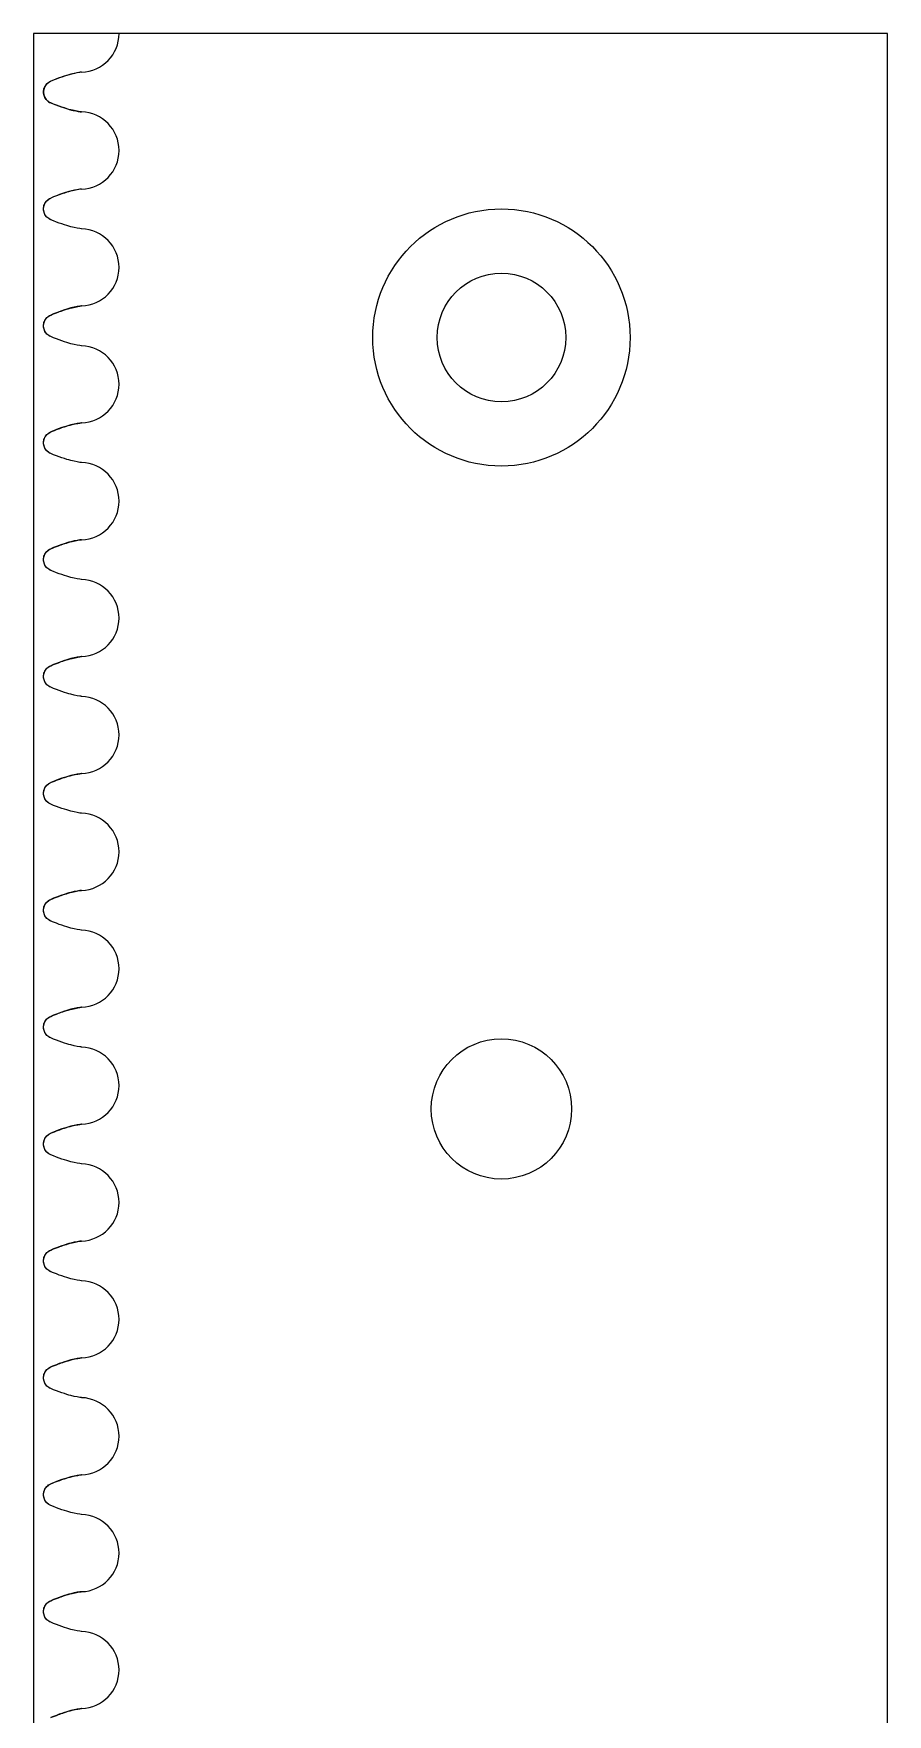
# Model space of a CAD drawing. Header units: millimetres. Extents: x -58 to 29, y -113 to 210.
# Drawn here: x -57.6 to -21.1, y 137.8 to 209.7 of the extents above; entities that cross this region are included whole.
import ezdxf

# ---------------------------------------------------------------- set-up
doc = ezdxf.new("R2010")
doc.units = ezdxf.units.MM
doc.layers.get('0').update_dxf_attribs({"linetype": 'CONTINUOUS'})

msp = doc.modelspace()

# ---------------------------------------------------------------- linework, layer by layer
for p, q in [((-53.932, 209.731), (-57.582, 209.731)), ((-57.582, 209.731), (-57.582, 51.731)), ((-21.082, 209.731), (-53.932, 209.731)), ((-21.082, 51.731), (-21.082, 209.731))]:
    msp.add_line(p, q)
msp.add_lwpolyline([(-57.582, 51.731), (-21.082, 51.731), (-21.082, 209.731), (-57.582, 209.731)], close=True)
for centre, radius in [((-37.582, 196.731), 5.5), ((-37.582, 196.731), 2.75), ((-37.582, 163.731), 3), ((-37.582, 163.731), 3)]:
    msp.add_circle(centre, radius)
for centre, start, end in [((-55.582, 209.731), 271.80106, 360), ((-55.582, 209.731), 271.80106, 360), ((-55.582, 204.731), -88.19894, 88.19894), ((-55.582, 204.731), -88.19894, 88.19894), ((-55.582, 199.731), -88.19894, 88.19894), ((-55.582, 199.731), -88.19894, 88.19894), ((-55.582, 194.731), -88.19894, 88.19894), ((-55.582, 194.731), -88.19894, 88.19894), ((-55.582, 189.731), -88.19894, 88.19894), ((-55.582, 189.731), -88.19894, 88.19894), ((-55.582, 184.731), -88.19894, 88.19894), ((-55.582, 184.731), -88.19894, 88.19894), ((-55.582, 179.731), -88.19894, 88.19894), ((-55.582, 179.731), -88.19894, 88.19894), ((-55.582, 174.731), -88.19894, 88.19894), ((-55.582, 174.731), -88.19894, 88.19894), ((-55.582, 169.731), -88.19894, 88.19894), ((-55.582, 169.731), -88.19894, 88.19894), ((-55.582, 164.731), -88.19894, 88.19894), ((-55.582, 164.731), -88.19894, 88.19894), ((-55.582, 159.731), -88.19894, 88.19894), ((-55.582, 159.731), -88.19894, 88.19894), ((-55.582, 154.731), -88.19894, 88.19894), ((-55.582, 154.731), -88.19894, 88.19894), ((-55.582, 149.731), -88.19894, 88.19894), ((-55.582, 149.731), -88.19894, 88.19894), ((-55.582, 144.731), -88.19894, 88.19894), ((-55.582, 144.731), -88.19894, 88.19894), ((-55.582, 139.731), -88.19894, 88.19894), ((-55.582, 139.731), -88.19894, 88.19894)]:
    msp.add_arc(centre, 1.65, start, end)
for points, knots in [([(-55.556, 208.08), (-55.576, 208.078), (-55.699, 208.058), (-55.949, 208.006), (-56.306, 207.921), (-56.853, 207.693)], [0, 0, 0, 0, 0.00600629, 0.00600629, 0.01122451, 0.01122451, 0.01122451, 0.01122451]), ([(-55.556, 208.08), (-55.583, 208.077), (-55.808, 208.041), (-55.986, 207.995), (-56.206, 207.937), (-56.515, 207.834), (-56.853, 207.693)], [0.1653912, 0.1653912, 0.1653912, 0.1653912, 0.3065484, 0.3065484, 0.3065484, 0.4815386, 0.4815386, 0.4815386, 0.4815386]), ([(-55.53, 208.082), (-55.535, 208.082), (-55.54, 208.082), (-55.547, 208.081), (-55.553, 208.081), (-55.556, 208.08)], [0, 0, 0, 0, 0.001351846, 0.001351846, 0.00225018, 0.00225018, 0.00225018, 0.00225018]), ([(-56.853, 207.693), (-56.913, 207.668), (-56.968, 207.631), (-57.06, 207.539), (-57.097, 207.485), (-57.147, 207.364), (-57.16, 207.3), (-57.161, 207.17), (-57.149, 207.105), (-57.1, 206.984), (-57.064, 206.929), (-56.996, 206.859), (-56.97, 206.837), (-56.914, 206.799), (-56.884, 206.783), (-56.853, 206.77)], [0, 0, 0, 0, 0.0195322, 0.0195322, 0.0390644, 0.0390644, 0.0585967, 0.0585967, 0.0781289, 0.0781289, 0.0976611, 0.0976611, 0.1077532, 0.1077532, 0.1178452, 0.1178452, 0.1178452, 0.1178452]), ([(-56.853, 206.77), (-56.913, 206.795), (-56.968, 206.832), (-57.06, 206.924), (-57.097, 206.978), (-57.147, 207.098), (-57.16, 207.163), (-57.161, 207.293), (-57.149, 207.358), (-57.1, 207.478), (-57.064, 207.533), (-56.996, 207.604), (-56.97, 207.626), (-56.914, 207.664), (-56.884, 207.68), (-56.853, 207.693)], [0, 0, 0, 0, 0.0195322, 0.0195322, 0.0390644, 0.0390644, 0.0585967, 0.0585967, 0.0781289, 0.0781289, 0.0976611, 0.0976611, 0.1077532, 0.1077532, 0.1178452, 0.1178452, 0.1178452, 0.1178452]), ([(-56.853, 206.77), (-56.711, 206.711), (-56.563, 206.653), (-56.125, 206.5), (-55.954, 206.46), (-55.738, 206.411), (-55.579, 206.385), (-55.556, 206.382)], [0.0941352, 0.0941352, 0.0941352, 0.0941352, 0.1318768, 0.1318768, 0.2006843, 0.2006843, 0.378641, 0.378641, 0.378641, 0.378641]), ([(-55.556, 206.382), (-55.583, 206.386), (-55.808, 206.422), (-55.986, 206.468), (-56.206, 206.526), (-56.515, 206.629), (-56.853, 206.77)], [0.1653912, 0.1653912, 0.1653912, 0.1653912, 0.3065484, 0.3065484, 0.3065484, 0.4815386, 0.4815386, 0.4815386, 0.4815386]), ([(-55.556, 206.382), (-55.553, 206.382), (-55.547, 206.382), (-55.54, 206.381), (-55.535, 206.381), (-55.53, 206.381)], [0, 0, 0, 0, 0.000939852, 0.000939852, 0.002354176, 0.002354176, 0.002354176, 0.002354176]), ([(-55.556, 203.08), (-55.576, 203.078), (-55.699, 203.058), (-56.177, 202.958), (-56.517, 202.842), (-56.853, 202.693)], [0, 0, 0, 0, 0.00600629, 0.00600629, 0.02142608, 0.02142608, 0.02142608, 0.02142608]), ([(-55.556, 203.08), (-55.583, 203.077), (-55.808, 203.041), (-55.986, 202.995), (-56.206, 202.937), (-56.515, 202.834), (-56.853, 202.693)], [0.1653912, 0.1653912, 0.1653912, 0.1653912, 0.3065484, 0.3065484, 0.3065484, 0.4815386, 0.4815386, 0.4815386, 0.4815386]), ([(-55.53, 203.082), (-55.535, 203.082), (-55.54, 203.082), (-55.547, 203.081), (-55.553, 203.081), (-55.556, 203.08)], [0, 0, 0, 0, 0.001351846, 0.001351846, 0.00225018, 0.00225018, 0.00225018, 0.00225018]), ([(-56.853, 201.77), (-56.913, 201.795), (-56.968, 201.832), (-57.06, 201.924), (-57.097, 201.978), (-57.147, 202.098), (-57.16, 202.163), (-57.161, 202.293), (-57.149, 202.358), (-57.1, 202.478), (-57.064, 202.533), (-56.996, 202.604), (-56.97, 202.626), (-56.914, 202.664), (-56.884, 202.68), (-56.853, 202.693)], [0, 0, 0, 0, 0.0195322, 0.0195322, 0.0390644, 0.0390644, 0.0585967, 0.0585967, 0.0781289, 0.0781289, 0.0976611, 0.0976611, 0.1077532, 0.1077532, 0.1178452, 0.1178452, 0.1178452, 0.1178452]), ([(-55.556, 201.382), (-55.583, 201.386), (-55.808, 201.422), (-55.986, 201.468), (-56.206, 201.526), (-56.515, 201.629), (-56.853, 201.77)], [0.1653912, 0.1653912, 0.1653912, 0.1653912, 0.3065484, 0.3065484, 0.3065484, 0.4815386, 0.4815386, 0.4815386, 0.4815386]), ([(-55.556, 201.382), (-55.583, 201.386), (-55.808, 201.422), (-55.986, 201.468), (-56.206, 201.526), (-56.515, 201.629), (-56.853, 201.77)], [0.1653912, 0.1653912, 0.1653912, 0.1653912, 0.3065484, 0.3065484, 0.3065484, 0.4815386, 0.4815386, 0.4815386, 0.4815386]), ([(-56.853, 197.693), (-56.746, 197.738), (-56.637, 197.78), (-56.385, 197.873), (-56.154, 197.954), (-55.771, 198.047), (-55.581, 198.077), (-55.556, 198.08)], [0.1385311, 0.1385311, 0.1385311, 0.1385311, 0.1730958, 0.1730958, 0.2179924, 0.2179924, 0.2531051, 0.2531051, 0.2531051, 0.2531051]), ([(-55.556, 198.08), (-55.583, 198.077), (-55.808, 198.041), (-55.986, 197.995), (-56.206, 197.937), (-56.515, 197.834), (-56.853, 197.693)], [0.1653912, 0.1653912, 0.1653912, 0.1653912, 0.3065484, 0.3065484, 0.3065484, 0.4815386, 0.4815386, 0.4815386, 0.4815386]), ([(-56.853, 196.77), (-56.913, 196.795), (-56.968, 196.832), (-57.06, 196.924), (-57.097, 196.978), (-57.147, 197.098), (-57.16, 197.163), (-57.161, 197.293), (-57.149, 197.358), (-57.1, 197.478), (-57.064, 197.533), (-56.996, 197.604), (-56.97, 197.626), (-56.914, 197.664), (-56.884, 197.68), (-56.853, 197.693)], [0, 0, 0, 0, 0.0195322, 0.0195322, 0.0390644, 0.0390644, 0.0585967, 0.0585967, 0.0781289, 0.0781289, 0.0976611, 0.0976611, 0.1077532, 0.1077532, 0.1178452, 0.1178452, 0.1178452, 0.1178452]), ([(-55.556, 196.382), (-55.583, 196.386), (-55.808, 196.422), (-55.986, 196.468), (-56.206, 196.526), (-56.515, 196.629), (-56.853, 196.77)], [0.1653912, 0.1653912, 0.1653912, 0.1653912, 0.3065484, 0.3065484, 0.3065484, 0.4815386, 0.4815386, 0.4815386, 0.4815386]), ([(-55.556, 196.382), (-55.583, 196.386), (-55.808, 196.422), (-55.986, 196.468), (-56.206, 196.526), (-56.515, 196.629), (-56.853, 196.77)], [0.1653912, 0.1653912, 0.1653912, 0.1653912, 0.3065484, 0.3065484, 0.3065484, 0.4815386, 0.4815386, 0.4815386, 0.4815386]), ([(-56.853, 191.77), (-56.913, 191.795), (-56.968, 191.832), (-57.06, 191.924), (-57.097, 191.978), (-57.147, 192.098), (-57.16, 192.163), (-57.161, 192.293), (-57.149, 192.358), (-57.1, 192.478), (-57.064, 192.533), (-56.996, 192.604), (-56.97, 192.626), (-56.914, 192.664), (-56.884, 192.68), (-56.853, 192.693)], [0, 0, 0, 0, 0.0195322, 0.0195322, 0.0390644, 0.0390644, 0.0585967, 0.0585967, 0.0781289, 0.0781289, 0.0976611, 0.0976611, 0.1077532, 0.1077532, 0.1178452, 0.1178452, 0.1178452, 0.1178452]), ([(-56.853, 192.693), (-56.745, 192.738), (-56.635, 192.781), (-56.383, 192.874), (-56.153, 192.955), (-55.77, 193.047), (-55.581, 193.077), (-55.556, 193.08)], [0.1376687, 0.1376687, 0.1376687, 0.1376687, 0.1726801, 0.1726801, 0.2171072, 0.2171072, 0.2517896, 0.2517896, 0.2517896, 0.2517896]), ([(-55.556, 193.08), (-55.583, 193.077), (-55.808, 193.041), (-55.986, 192.995), (-56.206, 192.937), (-56.515, 192.834), (-56.853, 192.693)], [0.1653912, 0.1653912, 0.1653912, 0.1653912, 0.3065484, 0.3065484, 0.3065484, 0.4815386, 0.4815386, 0.4815386, 0.4815386]), ([(-55.556, 191.382), (-55.583, 191.386), (-55.808, 191.422), (-55.986, 191.468), (-56.206, 191.526), (-56.515, 191.629), (-56.853, 191.77)], [0.1653912, 0.1653912, 0.1653912, 0.1653912, 0.3065484, 0.3065484, 0.3065484, 0.4815386, 0.4815386, 0.4815386, 0.4815386]), ([(-55.556, 191.382), (-55.583, 191.386), (-55.808, 191.422), (-55.986, 191.468), (-56.206, 191.526), (-56.515, 191.629), (-56.853, 191.77)], [0.1653912, 0.1653912, 0.1653912, 0.1653912, 0.3065484, 0.3065484, 0.3065484, 0.4815386, 0.4815386, 0.4815386, 0.4815386]), ([(-56.853, 186.77), (-56.913, 186.795), (-56.968, 186.832), (-57.06, 186.924), (-57.097, 186.978), (-57.147, 187.098), (-57.16, 187.163), (-57.161, 187.293), (-57.149, 187.358), (-57.1, 187.478), (-57.064, 187.533), (-56.996, 187.604), (-56.97, 187.626), (-56.914, 187.664), (-56.884, 187.68), (-56.853, 187.693)], [0, 0, 0, 0, 0.0195322, 0.0195322, 0.0390644, 0.0390644, 0.0585967, 0.0585967, 0.0781289, 0.0781289, 0.0976611, 0.0976611, 0.1077532, 0.1077532, 0.1178452, 0.1178452, 0.1178452, 0.1178452]), ([(-56.853, 187.693), (-56.745, 187.738), (-56.635, 187.781), (-56.383, 187.874), (-56.153, 187.955), (-55.77, 188.047), (-55.581, 188.077), (-55.556, 188.08)], [0.1376682, 0.1376682, 0.1376682, 0.1376682, 0.1726799, 0.1726799, 0.2171067, 0.2171067, 0.2517889, 0.2517889, 0.2517889, 0.2517889]), ([(-55.556, 188.08), (-55.583, 188.077), (-55.808, 188.041), (-55.986, 187.995), (-56.206, 187.937), (-56.515, 187.834), (-56.853, 187.693)], [0.1653912, 0.1653912, 0.1653912, 0.1653912, 0.3065484, 0.3065484, 0.3065484, 0.4815386, 0.4815386, 0.4815386, 0.4815386]), ([(-55.556, 186.382), (-55.583, 186.386), (-55.808, 186.422), (-55.986, 186.468), (-56.206, 186.526), (-56.515, 186.629), (-56.853, 186.77)], [0.1653912, 0.1653912, 0.1653912, 0.1653912, 0.3065484, 0.3065484, 0.3065484, 0.4815386, 0.4815386, 0.4815386, 0.4815386]), ([(-55.556, 186.382), (-55.583, 186.386), (-55.808, 186.422), (-55.986, 186.468), (-56.206, 186.526), (-56.515, 186.629), (-56.853, 186.77)], [0.1653912, 0.1653912, 0.1653912, 0.1653912, 0.3065484, 0.3065484, 0.3065484, 0.4815386, 0.4815386, 0.4815386, 0.4815386]), ([(-56.853, 181.77), (-56.913, 181.795), (-56.968, 181.832), (-57.06, 181.924), (-57.097, 181.978), (-57.147, 182.098), (-57.16, 182.163), (-57.161, 182.293), (-57.149, 182.358), (-57.1, 182.478), (-57.064, 182.533), (-56.996, 182.604), (-56.97, 182.626), (-56.914, 182.664), (-56.884, 182.68), (-56.853, 182.693)], [0, 0, 0, 0, 0.0195322, 0.0195322, 0.0390644, 0.0390644, 0.0585967, 0.0585967, 0.0781289, 0.0781289, 0.0976611, 0.0976611, 0.1077532, 0.1077532, 0.1178452, 0.1178452, 0.1178452, 0.1178452]), ([(-56.853, 182.693), (-56.745, 182.738), (-56.635, 182.781), (-56.383, 182.874), (-56.153, 182.955), (-55.77, 183.047), (-55.581, 183.077), (-55.556, 183.08)], [0.1376682, 0.1376682, 0.1376682, 0.1376682, 0.1726799, 0.1726799, 0.2171067, 0.2171067, 0.2517889, 0.2517889, 0.2517889, 0.2517889]), ([(-55.556, 183.08), (-55.583, 183.077), (-55.808, 183.041), (-55.986, 182.995), (-56.206, 182.937), (-56.515, 182.834), (-56.853, 182.693)], [0.1653912, 0.1653912, 0.1653912, 0.1653912, 0.3065484, 0.3065484, 0.3065484, 0.4815386, 0.4815386, 0.4815386, 0.4815386]), ([(-55.556, 181.382), (-55.583, 181.386), (-55.808, 181.422), (-55.986, 181.468), (-56.206, 181.526), (-56.515, 181.629), (-56.853, 181.77)], [0.1653912, 0.1653912, 0.1653912, 0.1653912, 0.3065484, 0.3065484, 0.3065484, 0.4815386, 0.4815386, 0.4815386, 0.4815386]), ([(-55.556, 181.382), (-55.583, 181.386), (-55.808, 181.422), (-55.986, 181.468), (-56.206, 181.526), (-56.515, 181.629), (-56.853, 181.77)], [0.1653912, 0.1653912, 0.1653912, 0.1653912, 0.3065484, 0.3065484, 0.3065484, 0.4815386, 0.4815386, 0.4815386, 0.4815386]), ([(-56.853, 176.77), (-56.913, 176.795), (-56.968, 176.832), (-57.06, 176.924), (-57.097, 176.978), (-57.147, 177.098), (-57.16, 177.163), (-57.161, 177.293), (-57.149, 177.358), (-57.1, 177.478), (-57.064, 177.533), (-56.996, 177.604), (-56.97, 177.626), (-56.914, 177.664), (-56.884, 177.68), (-56.853, 177.693)], [0, 0, 0, 0, 0.0195322, 0.0195322, 0.0390644, 0.0390644, 0.0585967, 0.0585967, 0.0781289, 0.0781289, 0.0976611, 0.0976611, 0.1077532, 0.1077532, 0.1178452, 0.1178452, 0.1178452, 0.1178452]), ([(-56.853, 177.693), (-56.745, 177.738), (-56.635, 177.781), (-56.383, 177.874), (-56.153, 177.955), (-55.77, 178.047), (-55.581, 178.077), (-55.556, 178.08)], [0.1376682, 0.1376682, 0.1376682, 0.1376682, 0.1726799, 0.1726799, 0.2171067, 0.2171067, 0.2517889, 0.2517889, 0.2517889, 0.2517889]), ([(-55.556, 178.08), (-55.583, 178.077), (-55.808, 178.041), (-55.986, 177.995), (-56.206, 177.937), (-56.515, 177.834), (-56.853, 177.693)], [0.1653912, 0.1653912, 0.1653912, 0.1653912, 0.3065484, 0.3065484, 0.3065484, 0.4815386, 0.4815386, 0.4815386, 0.4815386]), ([(-55.556, 176.382), (-55.583, 176.386), (-55.808, 176.422), (-55.986, 176.468), (-56.206, 176.526), (-56.515, 176.629), (-56.853, 176.77)], [0.1653912, 0.1653912, 0.1653912, 0.1653912, 0.3065484, 0.3065484, 0.3065484, 0.4815386, 0.4815386, 0.4815386, 0.4815386]), ([(-55.556, 176.382), (-55.583, 176.386), (-55.808, 176.422), (-55.986, 176.468), (-56.206, 176.526), (-56.515, 176.629), (-56.853, 176.77)], [0.1653912, 0.1653912, 0.1653912, 0.1653912, 0.3065484, 0.3065484, 0.3065484, 0.4815386, 0.4815386, 0.4815386, 0.4815386]), ([(-56.853, 171.77), (-56.913, 171.795), (-56.968, 171.832), (-57.06, 171.924), (-57.097, 171.978), (-57.147, 172.098), (-57.16, 172.163), (-57.161, 172.293), (-57.149, 172.358), (-57.1, 172.478), (-57.064, 172.533), (-56.996, 172.604), (-56.97, 172.626), (-56.914, 172.664), (-56.884, 172.68), (-56.853, 172.693)], [0, 0, 0, 0, 0.0195322, 0.0195322, 0.0390644, 0.0390644, 0.0585967, 0.0585967, 0.0781289, 0.0781289, 0.0976611, 0.0976611, 0.1077532, 0.1077532, 0.1178452, 0.1178452, 0.1178452, 0.1178452]), ([(-56.853, 172.693), (-56.745, 172.738), (-56.635, 172.781), (-56.383, 172.874), (-56.153, 172.955), (-55.77, 173.047), (-55.581, 173.077), (-55.556, 173.08)], [0.1376682, 0.1376682, 0.1376682, 0.1376682, 0.1726799, 0.1726799, 0.2171067, 0.2171067, 0.2517889, 0.2517889, 0.2517889, 0.2517889]), ([(-55.556, 173.08), (-55.583, 173.077), (-55.808, 173.041), (-55.986, 172.995), (-56.206, 172.937), (-56.515, 172.834), (-56.853, 172.693)], [0.1653912, 0.1653912, 0.1653912, 0.1653912, 0.3065484, 0.3065484, 0.3065484, 0.4815386, 0.4815386, 0.4815386, 0.4815386]), ([(-55.556, 171.382), (-55.583, 171.386), (-55.808, 171.422), (-55.986, 171.468), (-56.206, 171.526), (-56.515, 171.629), (-56.853, 171.77)], [0.1653912, 0.1653912, 0.1653912, 0.1653912, 0.3065484, 0.3065484, 0.3065484, 0.4815386, 0.4815386, 0.4815386, 0.4815386]), ([(-55.556, 171.382), (-55.583, 171.386), (-55.808, 171.422), (-55.986, 171.468), (-56.206, 171.526), (-56.515, 171.629), (-56.853, 171.77)], [0.1653912, 0.1653912, 0.1653912, 0.1653912, 0.3065484, 0.3065484, 0.3065484, 0.4815386, 0.4815386, 0.4815386, 0.4815386]), ([(-56.853, 166.77), (-56.913, 166.795), (-56.968, 166.832), (-57.06, 166.924), (-57.097, 166.978), (-57.147, 167.098), (-57.16, 167.163), (-57.161, 167.293), (-57.149, 167.358), (-57.1, 167.478), (-57.064, 167.533), (-56.996, 167.604), (-56.97, 167.626), (-56.914, 167.664), (-56.884, 167.68), (-56.853, 167.693)], [0, 0, 0, 0, 0.0195322, 0.0195322, 0.0390644, 0.0390644, 0.0585967, 0.0585967, 0.0781289, 0.0781289, 0.0976611, 0.0976611, 0.1077532, 0.1077532, 0.1178452, 0.1178452, 0.1178452, 0.1178452]), ([(-56.853, 167.693), (-56.745, 167.738), (-56.635, 167.781), (-56.383, 167.874), (-56.153, 167.955), (-55.77, 168.047), (-55.581, 168.077), (-55.556, 168.08)], [0.1376682, 0.1376682, 0.1376682, 0.1376682, 0.1726799, 0.1726799, 0.2171067, 0.2171067, 0.2517889, 0.2517889, 0.2517889, 0.2517889]), ([(-55.556, 168.08), (-55.583, 168.077), (-55.808, 168.041), (-55.986, 167.995), (-56.206, 167.937), (-56.515, 167.834), (-56.853, 167.693)], [0.1653912, 0.1653912, 0.1653912, 0.1653912, 0.3065484, 0.3065484, 0.3065484, 0.4815386, 0.4815386, 0.4815386, 0.4815386]), ([(-55.556, 166.382), (-55.583, 166.386), (-55.808, 166.422), (-55.986, 166.468), (-56.206, 166.526), (-56.515, 166.629), (-56.853, 166.77)], [0.1653912, 0.1653912, 0.1653912, 0.1653912, 0.3065484, 0.3065484, 0.3065484, 0.4815386, 0.4815386, 0.4815386, 0.4815386]), ([(-55.556, 166.382), (-55.583, 166.386), (-55.808, 166.422), (-55.986, 166.468), (-56.206, 166.526), (-56.515, 166.629), (-56.853, 166.77)], [0.1653912, 0.1653912, 0.1653912, 0.1653912, 0.3065484, 0.3065484, 0.3065484, 0.4815386, 0.4815386, 0.4815386, 0.4815386]), ([(-56.853, 161.77), (-56.913, 161.795), (-56.968, 161.832), (-57.06, 161.924), (-57.097, 161.978), (-57.147, 162.098), (-57.16, 162.163), (-57.161, 162.293), (-57.149, 162.358), (-57.1, 162.478), (-57.064, 162.533), (-56.996, 162.604), (-56.97, 162.626), (-56.914, 162.664), (-56.884, 162.68), (-56.853, 162.693)], [0, 0, 0, 0, 0.0195322, 0.0195322, 0.0390644, 0.0390644, 0.0585967, 0.0585967, 0.0781289, 0.0781289, 0.0976611, 0.0976611, 0.1077532, 0.1077532, 0.1178452, 0.1178452, 0.1178452, 0.1178452]), ([(-56.853, 162.693), (-56.745, 162.738), (-56.635, 162.781), (-56.383, 162.874), (-56.153, 162.955), (-55.77, 163.047), (-55.581, 163.077), (-55.556, 163.08)], [0.1376682, 0.1376682, 0.1376682, 0.1376682, 0.1726799, 0.1726799, 0.2171067, 0.2171067, 0.2517889, 0.2517889, 0.2517889, 0.2517889]), ([(-55.556, 163.08), (-55.583, 163.077), (-55.808, 163.041), (-55.986, 162.995), (-56.206, 162.937), (-56.515, 162.834), (-56.853, 162.693)], [0.1653912, 0.1653912, 0.1653912, 0.1653912, 0.3065484, 0.3065484, 0.3065484, 0.4815386, 0.4815386, 0.4815386, 0.4815386]), ([(-55.556, 161.382), (-55.583, 161.386), (-55.808, 161.422), (-55.986, 161.468), (-56.206, 161.526), (-56.515, 161.629), (-56.853, 161.77)], [0.1653912, 0.1653912, 0.1653912, 0.1653912, 0.3065484, 0.3065484, 0.3065484, 0.4815386, 0.4815386, 0.4815386, 0.4815386]), ([(-55.556, 161.382), (-55.583, 161.386), (-55.808, 161.422), (-55.986, 161.468), (-56.206, 161.526), (-56.515, 161.629), (-56.853, 161.77)], [0.1653912, 0.1653912, 0.1653912, 0.1653912, 0.3065484, 0.3065484, 0.3065484, 0.4815386, 0.4815386, 0.4815386, 0.4815386]), ([(-56.853, 156.77), (-56.913, 156.795), (-56.968, 156.832), (-57.06, 156.924), (-57.097, 156.978), (-57.147, 157.098), (-57.16, 157.163), (-57.161, 157.293), (-57.149, 157.358), (-57.1, 157.478), (-57.064, 157.533), (-56.996, 157.604), (-56.97, 157.626), (-56.914, 157.664), (-56.884, 157.68), (-56.853, 157.693)], [0, 0, 0, 0, 0.0195322, 0.0195322, 0.0390644, 0.0390644, 0.0585967, 0.0585967, 0.0781289, 0.0781289, 0.0976611, 0.0976611, 0.1077532, 0.1077532, 0.1178452, 0.1178452, 0.1178452, 0.1178452]), ([(-56.853, 157.693), (-56.745, 157.738), (-56.635, 157.781), (-56.383, 157.874), (-56.153, 157.955), (-55.77, 158.047), (-55.581, 158.077), (-55.556, 158.08)], [0.1376682, 0.1376682, 0.1376682, 0.1376682, 0.1726799, 0.1726799, 0.2171067, 0.2171067, 0.2517889, 0.2517889, 0.2517889, 0.2517889]), ([(-55.556, 158.08), (-55.583, 158.077), (-55.808, 158.041), (-55.986, 157.995), (-56.206, 157.937), (-56.515, 157.834), (-56.853, 157.693)], [0.1653912, 0.1653912, 0.1653912, 0.1653912, 0.3065484, 0.3065484, 0.3065484, 0.4815386, 0.4815386, 0.4815386, 0.4815386]), ([(-55.556, 156.382), (-55.583, 156.386), (-55.808, 156.422), (-55.986, 156.468), (-56.206, 156.526), (-56.515, 156.629), (-56.853, 156.77)], [0.1653912, 0.1653912, 0.1653912, 0.1653912, 0.3065484, 0.3065484, 0.3065484, 0.4815386, 0.4815386, 0.4815386, 0.4815386]), ([(-55.556, 156.382), (-55.583, 156.386), (-55.808, 156.422), (-55.986, 156.468), (-56.206, 156.526), (-56.515, 156.629), (-56.853, 156.77)], [0.1653912, 0.1653912, 0.1653912, 0.1653912, 0.3065484, 0.3065484, 0.3065484, 0.4815386, 0.4815386, 0.4815386, 0.4815386]), ([(-56.853, 151.77), (-56.913, 151.795), (-56.968, 151.832), (-57.06, 151.924), (-57.097, 151.978), (-57.147, 152.098), (-57.16, 152.163), (-57.161, 152.293), (-57.149, 152.358), (-57.1, 152.478), (-57.064, 152.533), (-56.996, 152.604), (-56.97, 152.626), (-56.914, 152.664), (-56.884, 152.68), (-56.853, 152.693)], [0, 0, 0, 0, 0.0195322, 0.0195322, 0.0390644, 0.0390644, 0.0585967, 0.0585967, 0.0781289, 0.0781289, 0.0976611, 0.0976611, 0.1077532, 0.1077532, 0.1178452, 0.1178452, 0.1178452, 0.1178452]), ([(-56.853, 152.693), (-56.745, 152.738), (-56.635, 152.781), (-56.383, 152.874), (-56.153, 152.955), (-55.77, 153.047), (-55.581, 153.077), (-55.556, 153.08)], [0.1376682, 0.1376682, 0.1376682, 0.1376682, 0.1726799, 0.1726799, 0.2171067, 0.2171067, 0.2517889, 0.2517889, 0.2517889, 0.2517889]), ([(-55.556, 153.08), (-55.583, 153.077), (-55.808, 153.041), (-55.986, 152.995), (-56.206, 152.937), (-56.515, 152.834), (-56.853, 152.693)], [0.1653912, 0.1653912, 0.1653912, 0.1653912, 0.3065484, 0.3065484, 0.3065484, 0.4815386, 0.4815386, 0.4815386, 0.4815386]), ([(-55.556, 151.382), (-55.583, 151.386), (-55.808, 151.422), (-55.986, 151.468), (-56.206, 151.526), (-56.515, 151.629), (-56.853, 151.77)], [0.1653912, 0.1653912, 0.1653912, 0.1653912, 0.3065484, 0.3065484, 0.3065484, 0.4815386, 0.4815386, 0.4815386, 0.4815386]), ([(-55.556, 151.382), (-55.583, 151.386), (-55.808, 151.422), (-55.986, 151.468), (-56.206, 151.526), (-56.515, 151.629), (-56.853, 151.77)], [0.1653912, 0.1653912, 0.1653912, 0.1653912, 0.3065484, 0.3065484, 0.3065484, 0.4815386, 0.4815386, 0.4815386, 0.4815386]), ([(-56.853, 146.77), (-56.913, 146.795), (-56.968, 146.832), (-57.06, 146.924), (-57.097, 146.978), (-57.147, 147.098), (-57.16, 147.163), (-57.161, 147.293), (-57.149, 147.358), (-57.1, 147.478), (-57.064, 147.533), (-56.996, 147.604), (-56.97, 147.626), (-56.914, 147.664), (-56.884, 147.68), (-56.853, 147.693)], [0, 0, 0, 0, 0.0195322, 0.0195322, 0.0390644, 0.0390644, 0.0585967, 0.0585967, 0.0781289, 0.0781289, 0.0976611, 0.0976611, 0.1077532, 0.1077532, 0.1178452, 0.1178452, 0.1178452, 0.1178452]), ([(-56.853, 147.693), (-56.745, 147.738), (-56.635, 147.781), (-56.383, 147.874), (-56.153, 147.955), (-55.77, 148.047), (-55.581, 148.077), (-55.556, 148.08)], [0.1376682, 0.1376682, 0.1376682, 0.1376682, 0.1726799, 0.1726799, 0.2171067, 0.2171067, 0.2517889, 0.2517889, 0.2517889, 0.2517889]), ([(-55.556, 148.08), (-55.583, 148.077), (-55.808, 148.041), (-55.986, 147.995), (-56.206, 147.937), (-56.515, 147.834), (-56.853, 147.693)], [0.1653912, 0.1653912, 0.1653912, 0.1653912, 0.3065484, 0.3065484, 0.3065484, 0.4815386, 0.4815386, 0.4815386, 0.4815386]), ([(-55.556, 146.382), (-55.583, 146.386), (-55.808, 146.422), (-55.986, 146.468), (-56.206, 146.526), (-56.515, 146.629), (-56.853, 146.77)], [0.1653912, 0.1653912, 0.1653912, 0.1653912, 0.3065484, 0.3065484, 0.3065484, 0.4815386, 0.4815386, 0.4815386, 0.4815386]), ([(-55.556, 146.382), (-55.583, 146.386), (-55.808, 146.422), (-55.986, 146.468), (-56.206, 146.526), (-56.515, 146.629), (-56.853, 146.77)], [0.1653912, 0.1653912, 0.1653912, 0.1653912, 0.3065484, 0.3065484, 0.3065484, 0.4815386, 0.4815386, 0.4815386, 0.4815386]), ([(-56.853, 142.693), (-56.745, 142.738), (-56.635, 142.781), (-56.383, 142.874), (-56.153, 142.955), (-55.77, 143.047), (-55.581, 143.077), (-55.556, 143.08)], [0.1376682, 0.1376682, 0.1376682, 0.1376682, 0.1726799, 0.1726799, 0.2171067, 0.2171067, 0.2517889, 0.2517889, 0.2517889, 0.2517889]), ([(-55.556, 143.08), (-55.583, 143.077), (-55.808, 143.041), (-55.986, 142.995), (-56.206, 142.937), (-56.515, 142.834), (-56.853, 142.693)], [0.1653912, 0.1653912, 0.1653912, 0.1653912, 0.3065484, 0.3065484, 0.3065484, 0.4815386, 0.4815386, 0.4815386, 0.4815386]), ([(-56.853, 141.77), (-56.913, 141.795), (-56.968, 141.832), (-57.06, 141.924), (-57.097, 141.978), (-57.147, 142.098), (-57.16, 142.163), (-57.161, 142.293), (-57.149, 142.358), (-57.1, 142.478), (-57.064, 142.533), (-56.996, 142.604), (-56.97, 142.626), (-56.914, 142.664), (-56.884, 142.68), (-56.853, 142.693)], [0, 0, 0, 0, 0.0195322, 0.0195322, 0.0390644, 0.0390644, 0.0585967, 0.0585967, 0.0781289, 0.0781289, 0.0976611, 0.0976611, 0.1077532, 0.1077532, 0.1178452, 0.1178452, 0.1178452, 0.1178452]), ([(-55.556, 141.382), (-55.583, 141.386), (-55.808, 141.422), (-55.986, 141.468), (-56.206, 141.526), (-56.515, 141.629), (-56.853, 141.77)], [0.1653912, 0.1653912, 0.1653912, 0.1653912, 0.3065484, 0.3065484, 0.3065484, 0.4815386, 0.4815386, 0.4815386, 0.4815386]), ([(-55.556, 141.382), (-55.583, 141.386), (-55.808, 141.422), (-55.986, 141.468), (-56.206, 141.526), (-56.515, 141.629), (-56.853, 141.77)], [0.1653912, 0.1653912, 0.1653912, 0.1653912, 0.3065484, 0.3065484, 0.3065484, 0.4815386, 0.4815386, 0.4815386, 0.4815386]), ([(-56.853, 137.693), (-56.745, 137.738), (-56.635, 137.781), (-56.383, 137.874), (-56.153, 137.955), (-55.77, 138.047), (-55.581, 138.077), (-55.556, 138.08)], [0.1376682, 0.1376682, 0.1376682, 0.1376682, 0.1726799, 0.1726799, 0.2171067, 0.2171067, 0.2517889, 0.2517889, 0.2517889, 0.2517889]), ([(-55.556, 138.08), (-55.583, 138.077), (-55.808, 138.041), (-55.986, 137.995), (-56.206, 137.937), (-56.515, 137.834), (-56.853, 137.693)], [0.1653912, 0.1653912, 0.1653912, 0.1653912, 0.3065484, 0.3065484, 0.3065484, 0.4815386, 0.4815386, 0.4815386, 0.4815386])]:
    msp.add_open_spline(points, degree=3, knots=knots)
for points in [[(-55.53, 208.082), (-55.539, 208.082), (-55.551, 208.081), (-55.556, 208.08)], [(-55.53, 206.381), (-55.539, 206.381), (-55.551, 206.382), (-55.556, 206.382)], [(-55.53, 203.082), (-55.539, 203.082), (-55.551, 203.081), (-55.556, 203.08)], [(-56.853, 201.77), (-56.974, 201.82), (-57.172, 202.02), (-57.172, 202.443), (-56.974, 202.642), (-56.853, 202.693)], [(-55.53, 201.381), (-55.539, 201.381), (-55.551, 201.382), (-55.556, 201.382)], [(-55.53, 201.381), (-55.539, 201.381), (-55.551, 201.382), (-55.556, 201.382)], [(-55.556, 198.08), (-55.551, 198.081), (-55.539, 198.082), (-55.53, 198.082)], [(-55.53, 198.082), (-55.539, 198.082), (-55.551, 198.081), (-55.556, 198.08)], [(-56.853, 196.77), (-56.974, 196.82), (-57.172, 197.02), (-57.172, 197.443), (-56.974, 197.642), (-56.853, 197.693)], [(-55.53, 196.381), (-55.539, 196.381), (-55.551, 196.382), (-55.556, 196.382)], [(-55.53, 196.381), (-55.539, 196.381), (-55.551, 196.382), (-55.556, 196.382)], [(-56.853, 191.77), (-56.974, 191.82), (-57.172, 192.02), (-57.172, 192.443), (-56.974, 192.642), (-56.853, 192.693)], [(-55.556, 193.08), (-55.551, 193.081), (-55.539, 193.082), (-55.53, 193.082)], [(-55.53, 193.082), (-55.539, 193.082), (-55.551, 193.081), (-55.556, 193.08)], [(-55.53, 191.381), (-55.539, 191.381), (-55.551, 191.382), (-55.556, 191.382)], [(-55.53, 191.381), (-55.539, 191.381), (-55.551, 191.382), (-55.556, 191.382)], [(-56.853, 186.77), (-56.974, 186.82), (-57.172, 187.02), (-57.172, 187.443), (-56.974, 187.642), (-56.853, 187.693)], [(-55.556, 188.08), (-55.551, 188.081), (-55.539, 188.082), (-55.53, 188.082)], [(-55.53, 188.082), (-55.539, 188.082), (-55.551, 188.081), (-55.556, 188.08)], [(-55.53, 186.381), (-55.539, 186.381), (-55.551, 186.382), (-55.556, 186.382)], [(-55.53, 186.381), (-55.539, 186.381), (-55.551, 186.382), (-55.556, 186.382)], [(-56.853, 181.77), (-56.974, 181.82), (-57.172, 182.02), (-57.172, 182.443), (-56.974, 182.642), (-56.853, 182.693)], [(-55.556, 183.08), (-55.551, 183.081), (-55.539, 183.082), (-55.53, 183.082)], [(-55.53, 183.082), (-55.539, 183.082), (-55.551, 183.081), (-55.556, 183.08)], [(-55.53, 181.381), (-55.539, 181.381), (-55.551, 181.382), (-55.556, 181.382)], [(-55.53, 181.381), (-55.539, 181.381), (-55.551, 181.382), (-55.556, 181.382)], [(-56.853, 176.77), (-56.974, 176.82), (-57.172, 177.02), (-57.172, 177.443), (-56.974, 177.642), (-56.853, 177.693)], [(-55.556, 178.08), (-55.551, 178.081), (-55.539, 178.082), (-55.53, 178.082)], [(-55.53, 178.082), (-55.539, 178.082), (-55.551, 178.081), (-55.556, 178.08)], [(-55.53, 176.381), (-55.539, 176.381), (-55.551, 176.382), (-55.556, 176.382)], [(-55.53, 176.381), (-55.539, 176.381), (-55.551, 176.382), (-55.556, 176.382)], [(-56.853, 171.77), (-56.974, 171.82), (-57.172, 172.02), (-57.172, 172.443), (-56.974, 172.642), (-56.853, 172.693)], [(-55.556, 173.08), (-55.551, 173.081), (-55.539, 173.082), (-55.53, 173.082)], [(-55.53, 173.082), (-55.539, 173.082), (-55.551, 173.081), (-55.556, 173.08)], [(-55.53, 171.381), (-55.539, 171.381), (-55.551, 171.382), (-55.556, 171.382)], [(-55.53, 171.381), (-55.539, 171.381), (-55.551, 171.382), (-55.556, 171.382)], [(-56.853, 166.77), (-56.974, 166.82), (-57.172, 167.02), (-57.172, 167.443), (-56.974, 167.642), (-56.853, 167.693)], [(-55.556, 168.08), (-55.551, 168.081), (-55.539, 168.082), (-55.53, 168.082)], [(-55.53, 168.082), (-55.539, 168.082), (-55.551, 168.081), (-55.556, 168.08)], [(-55.53, 166.381), (-55.539, 166.381), (-55.551, 166.382), (-55.556, 166.382)], [(-55.53, 166.381), (-55.539, 166.381), (-55.551, 166.382), (-55.556, 166.382)], [(-56.853, 161.77), (-56.974, 161.82), (-57.172, 162.02), (-57.172, 162.443), (-56.974, 162.642), (-56.853, 162.693)], [(-55.556, 163.08), (-55.551, 163.081), (-55.539, 163.082), (-55.53, 163.082)], [(-55.53, 163.082), (-55.539, 163.082), (-55.551, 163.081), (-55.556, 163.08)], [(-55.53, 161.381), (-55.539, 161.381), (-55.551, 161.382), (-55.556, 161.382)], [(-55.53, 161.381), (-55.539, 161.381), (-55.551, 161.382), (-55.556, 161.382)], [(-56.853, 156.77), (-56.974, 156.82), (-57.172, 157.02), (-57.172, 157.443), (-56.974, 157.642), (-56.853, 157.693)], [(-55.556, 158.08), (-55.551, 158.081), (-55.539, 158.082), (-55.53, 158.082)], [(-55.53, 158.082), (-55.539, 158.082), (-55.551, 158.081), (-55.556, 158.08)], [(-55.53, 156.381), (-55.539, 156.381), (-55.551, 156.382), (-55.556, 156.382)], [(-55.53, 156.381), (-55.539, 156.381), (-55.551, 156.382), (-55.556, 156.382)], [(-56.853, 151.77), (-56.974, 151.82), (-57.172, 152.02), (-57.172, 152.443), (-56.974, 152.642), (-56.853, 152.693)], [(-55.556, 153.08), (-55.551, 153.081), (-55.539, 153.082), (-55.53, 153.082)], [(-55.53, 153.082), (-55.539, 153.082), (-55.551, 153.081), (-55.556, 153.08)], [(-55.53, 151.381), (-55.539, 151.381), (-55.551, 151.382), (-55.556, 151.382)], [(-55.53, 151.381), (-55.539, 151.381), (-55.551, 151.382), (-55.556, 151.382)], [(-56.853, 146.77), (-56.974, 146.82), (-57.172, 147.02), (-57.172, 147.443), (-56.974, 147.642), (-56.853, 147.693)], [(-55.556, 148.08), (-55.551, 148.081), (-55.539, 148.082), (-55.53, 148.082)], [(-55.53, 148.082), (-55.539, 148.082), (-55.551, 148.081), (-55.556, 148.08)], [(-55.53, 146.381), (-55.539, 146.381), (-55.551, 146.382), (-55.556, 146.382)], [(-55.53, 146.381), (-55.539, 146.381), (-55.551, 146.382), (-55.556, 146.382)], [(-55.556, 143.08), (-55.551, 143.081), (-55.539, 143.082), (-55.53, 143.082)], [(-55.53, 143.082), (-55.539, 143.082), (-55.551, 143.081), (-55.556, 143.08)], [(-56.853, 141.77), (-56.974, 141.82), (-57.172, 142.02), (-57.172, 142.443), (-56.974, 142.642), (-56.853, 142.693)], [(-55.53, 141.381), (-55.539, 141.381), (-55.551, 141.382), (-55.556, 141.382)], [(-55.53, 141.381), (-55.539, 141.381), (-55.551, 141.382), (-55.556, 141.382)], [(-55.556, 138.08), (-55.551, 138.081), (-55.539, 138.082), (-55.53, 138.082)], [(-55.53, 138.082), (-55.539, 138.082), (-55.551, 138.081), (-55.556, 138.08)]]:
    msp.add_open_spline(points, degree=3)

doc.saveas('drawing.dxf')
